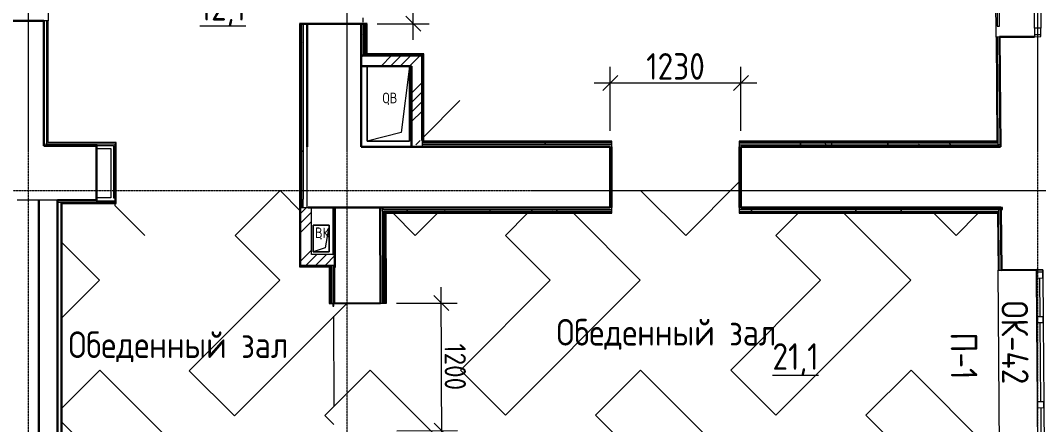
# Model space of a CAD drawing. Header units: millimetres. Extents: x -11345 to 411485, y -9810 to 73012.
# Drawn here: x 77826 to 87412, y 18041 to 21844 of the extents above; entities that cross this region are included whole.
import ezdxf

# ---------------------------------------------------------------- set-up
doc = ezdxf.new("R2010")
doc.units = ezdxf.units.MM
doc.linetypes.add('ADSK_Линия сетки', pattern=[25, 20, -2.5, 0, -2.5])
for name, color, linetype, lineweight in [('_ Окна', 7, 'Continuous', 9), ('Аннотация', 7, 'Continuous', 18), ('Марки окон', 7, 'Continuous', 20), ('Марки помещений', 7, 'Continuous', 20), ('Обобщенные модели', 7, 'Continuous', 18), ('Окна', 7, 'Continuous', 9), ('Оси', 253, 'Continuous', 9), ('Перекрытие', 7, 'Continuous', 9), ('Размеры', 7, 'Continuous', 5), ('Стены внутренние', 7, 'Continuous', 18), ('Стены наружные', 7, 'Continuous', 18), ('Стены несущие', 7, 'Continuous', 30), ('Стены отделка', 7, 'Continuous', 30), ('Стены штриховка', 7, 'Continuous', 9)]:
    doc.layers.add(name, color=color, linetype=linetype, lineweight=lineweight)
doc.layers.add('Линии', color=7, linetype='Continuous', lineweight=9, true_color=0x00a600)
doc.styles.add('GOST Common_2', font='GOST_Common.ttf', dxfattribs={"width": 0.9, "height": 250})
doc.styles.add('GOST Common_3', font='GOST_Common.ttf', dxfattribs={"width": 0.9, "height": 250})
doc.styles.add('GOST Common_5', font='GOST_Common.ttf', dxfattribs={"width": 0.9, "height": 100})
doc.styles.add('GOST Common_7', font='GOST_Common.ttf', dxfattribs={"width": 0.9, "height": 200})
doc.dimstyles.new('ADSK_Основной_2_5_мм', dxfattribs={"dimscale": 304.8, "dimtxt": 251.428749, "dimasz": 0.463911, "dimexe": 0.492126, "dimexo": 0.492126, "dimgap": 0.098425, "dimtad": 1, "dimrnd": 0.01, "dimdsep": 46, "dimtxsty": 'GOST Common_3', "dimblk1": 'OBLIQUE', "dimblk2": 'OBLIQUE', "dimsah": 1, "dimcen": 0.09, "dimdle": 0.492126, "dimazin": 2, "dimtfac": 1, "dimtdec": 4, "dimtix": 1, "dimtmove": 0, "dimatfit": 3, "dimfxl": 1, "dimtvp": 1, "dimtolj": 1, "dimtzin": 0, "dimlwd": 20, "dimlwe": 20, "dimarcsym": 2})
doc.dimstyles.new('ADSK_Основной_2_мм', dxfattribs={"dimscale": 304.8, "dimtxt": 201.142999, "dimasz": 0.463911, "dimexe": 0.492126, "dimexo": 0.492126, "dimgap": 0.098425, "dimtad": 1, "dimrnd": 0.01, "dimdsep": 46, "dimtxsty": 'GOST Common_7', "dimblk1": 'OBLIQUE', "dimblk2": 'OBLIQUE', "dimsah": 1, "dimcen": 0.09, "dimdle": 0.492126, "dimazin": 2, "dimtfac": 1, "dimtdec": 4, "dimtix": 1, "dimtmove": 0, "dimatfit": 3, "dimfxl": 1, "dimtvp": 1, "dimtolj": 1, "dimtzin": 0, "dimlwd": 20, "dimlwe": 20, "dimarcsym": 2})
pattern_1 = [(0, (32053.86, 0), (406.4, 101.6), [33.528, -271.272, 33.528, -271.272, -1625.6]), (0, (32053.86, 0), (406.4, 101.6), [-609.6, 33.528, -576.072, 33.528, -271.272, -711.2]), (0, (32053.86, 0), (406.4, 101.6), [-1524, 33.528, -169.672, 33.528, -474.472]), (120, (32206.26, 50.8), (-291.18818, 301.15272), [33.528, -271.272, 33.528, -271.272, -1625.6]), (120, (32206.26, 50.8), (-291.18818, 301.15272), [-609.6, 33.528, -576.072, 33.528, -271.272, -711.2]), (120, (32206.26, 50.8), (-291.18818, 301.15272), [-1524, 33.528, -169.672, 33.528, -474.472]), (240, (32257.06, 254), (-115.21182, -402.75272), [33.528, -271.272, 33.528, -271.272, -1625.6]), (240, (32257.06, 254), (-115.21182, -402.75272), [-609.6, 33.528, -576.072, 33.528, -271.272, -711.2]), (240, (32257.06, 254), (-115.21182, -402.75272), [-1524, 33.528, -169.672, 33.528, -474.472])]

# ---------------------------------------------------------------- blocks, each defined once
blk = doc.blocks.new('окно трехпол с фрамугой - 1700-2320_h___нов_ ок42 ЕIW30-6531922-План 1-го этажа')
at = {"layer": '_ Окна', "lineweight": 18}
for p, q in [((-870, 75), (-870, 135)), ((-870, 135), (-790, 135)), ((-790, 135), (-790, 75)), ((-430, 75), (-430, 135)), ((-430, 135), (-370, 135)), ((-370, 135), (-370, 75)), ((370, 75), (370, 135)), ((370, 135), (430, 135)), ((430, 135), (430, 75)), ((790, 135), (790, 75)), ((870, 135), (790, 135)), ((870, 75), (870, 135)), ((-790, 75), (-870, 75)), ((-370, 75), (-430, 75)), ((430, 75), (370, 75)), ((790, 75), (870, 75))]:
    blk.add_line(p, q, dxfattribs=at)
at = {"layer": '_ Окна'}
for p, q in [((-850, 75), (-850, 135)), ((-790, 105), (-430, 105)), ((-370, 105), (370, 105)), ((430, 105), (790, 105)), ((850, 75), (850, 135))]:
    blk.add_line(p, q, dxfattribs=at)
at = {"layer": 'Окна'}
for p, q in [((-870, 135), (-870, 75)), ((-790, 135), (-870, 135)), ((-790, 135), (-430, 135)), ((-370, 135), (-430, 135)), ((-370, 135), (370, 135)), ((430, 135), (370, 135)), ((430, 135), (790, 135)), ((870, 135), (790, 135)), ((870, 75), (870, 135)), ((-870, 75), (-790, 75)), ((-430, 75), (-790, 75)), ((-430, 75), (-370, 75)), ((370, 75), (-370, 75)), ((370, 75), (430, 75)), ((790, 75), (430, 75)), ((790, 75), (870, 75))]:
    blk.add_line(p, q, dxfattribs=at)
blk = doc.blocks.new('окно трехпол с фрамугой - 1700-2320_h___нов_ ок42 ЕIW30-V40-План 1-го этажа')
at = {"layer": '_ Окна', "lineweight": 18}
for p, q in [((-870, 75), (-870, 135)), ((-870, 135), (-790, 135)), ((-790, 135), (-790, 75)), ((-430, 75), (-430, 135)), ((-430, 135), (-370, 135)), ((-370, 135), (-370, 75)), ((370, 75), (370, 135)), ((370, 135), (430, 135)), ((430, 135), (430, 75)), ((790, 135), (790, 75)), ((870, 135), (790, 135)), ((870, 75), (870, 135)), ((-790, 75), (-870, 75)), ((-370, 75), (-430, 75)), ((430, 75), (370, 75)), ((790, 75), (870, 75))]:
    blk.add_line(p, q, dxfattribs=at)
at = {"layer": '_ Окна'}
for p, q in [((-850, 75), (-850, 135)), ((-790, 105), (-430, 105)), ((-370, 105), (370, 105)), ((430, 105), (790, 105)), ((850, 75), (850, 135))]:
    blk.add_line(p, q, dxfattribs=at)
at = {"layer": 'Окна'}
for p, q in [((-870, 135), (-870, 75)), ((-790, 135), (-870, 135)), ((-790, 135), (-430, 135)), ((-370, 135), (-430, 135)), ((-370, 135), (370, 135)), ((430, 135), (370, 135)), ((430, 135), (790, 135)), ((870, 135), (790, 135)), ((870, 75), (870, 135)), ((-870, 75), (-790, 75)), ((-430, 75), (-790, 75)), ((-430, 75), (-370, 75)), ((370, 75), (-370, 75)), ((370, 75), (430, 75)), ((790, 75), (430, 75)), ((790, 75), (870, 75))]:
    blk.add_line(p, q, dxfattribs=at)
blk = doc.blocks.new('GM_Отверстие прямоугольное _в плите_ - Отверстие-6220624-План 1-го этажа')
at = {"layer": 'Обобщенные модели'}
for p, q in [((-200, -350), (-200, 350)), ((-200, 350), (200, 350)), ((200, 350), (-200, 350)), ((-200, 350), (-200, -350)), ((-120, 270), (200, 350)), ((200, 350), (200, -350)), ((200, -350), (200, 350)), ((-200, -350), (-120, 270)), ((200, -350), (-200, -350)), ((-200, -350), (200, -350))]:
    blk.add_line(p, q, dxfattribs=at)
for start, end in [(360, 180), (180, 360), (60, 165), (300, 360), (195, 270)]:
    blk.add_arc((0, 0), 2.5, start, end, dxfattribs=at)
blk = doc.blocks.new('GM_Отверстие прямоугольное _в плите_ - Отверстие-V54-План 1-го этажа')
at = {"layer": 'Обобщенные модели'}
for p, q in [((-75, -125), (-75, 125)), ((-75, 125), (75, 125)), ((75, 125), (-75, 125)), ((-75, 125), (-75, -125)), ((-37.5, 87.5), (75, 125)), ((75, 125), (75, -125)), ((75, -125), (75, 125)), ((-75, -125), (-37.5, 87.5)), ((75, -125), (-75, -125)), ((-75, -125), (75, -125))]:
    blk.add_line(p, q, dxfattribs=at)
for start, end in [(360, 180), (180, 360), (60, 165), (300, 360), (195, 270)]:
    blk.add_arc((0, 0), 2.5, start, end, dxfattribs=at)
blk = doc.blocks.new('_Oblique')
at = {"color": 0, "linetype": 'ByBlock', "lineweight": -2}
blk.add_line((-0.5, -0.5), (0.5, 0.5), dxfattribs=at)
blk = doc.blocks.new('DIMBLOCK43-План 1-го этажа')
at = {"layer": 'Defpoints', "color": 0, "transparency": 16777216}
for p in [(81216.8, 19182.7), (81788.4, 19184.4), (81220.5, 17982.7)]:
    blk.add_point(p, dxfattribs=at)
at = {"layer": 'Размеры', "color": 0, "transparency": 16777216}
for p, q in [((81792.6, 17834.4), (81788, 19334.4)), ((81366.8, 19183.1), (81938.4, 19184.9)), ((81370.5, 17983.1), (81942.1, 17984.9))]:
    blk.add_line(p, q, dxfattribs=at)
at = {"layer": 'Размеры', "color": 0, "transparency": 16777216, "xscale": 141.4, "yscale": 141.4, "zscale": 141.4}
for p, rotation in [((81788.4, 19184.4), 90.17452279785152), ((81792.1, 17984.4), 270.1745227978515)]:
    blk.add_blockref('_Oblique', p, dxfattribs=dict(at, rotation=rotation))
at = {"layer": 'Размеры', "color": 0, "lineweight": 20, "transparency": 16777216, "insert": (81920.3, 18584.8), "char_height": 200, "width": 560.473, "attachment_point": 5, "rotation": 270.17452, "style": 'GOST Common_7'}
blk.add_mtext('\\A1;1200', dxfattribs=at)
blk = doc.blocks.new('DIMBLOCK44-План 1-го этажа')
at = {"layer": 'Defpoints', "color": 0, "transparency": 16777216}
for p in [(81034.7, 23042.5), (81525.2, 23042.5), (81034.7, 21812.5)]:
    blk.add_point(p, dxfattribs=at)
at = {"layer": 'Размеры', "color": 0, "transparency": 16777216}
for p, q in [((81525.2, 21662.5), (81525.2, 23192.5)), ((81184.7, 23042.5), (81675.2, 23042.5)), ((81184.7, 21812.5), (81675.2, 21812.5))]:
    blk.add_line(p, q, dxfattribs=at)
at = {"layer": 'Размеры', "color": 0, "transparency": 16777216, "xscale": 141.4, "yscale": 141.4, "zscale": 141.4}
for p, rotation in [((81525.2, 23042.5), 90), ((81525.2, 21812.5), 270)]:
    blk.add_blockref('_Oblique', p, dxfattribs=dict(at, rotation=rotation))
at = {"layer": 'Размеры', "color": 0, "lineweight": 20, "transparency": 16777216, "insert": (81395.2, 22427.5), "char_height": 200, "width": 560.473, "attachment_point": 5, "rotation": 90, "style": 'GOST Common_7'}
blk.add_mtext('\\A1;1230', dxfattribs=at)
blk = doc.blocks.new('DIMBLOCK112-План 1-го этажа')
at = {"layer": 'Defpoints', "color": 0, "transparency": 16777216}
for p in [(84608.9, 21256.4), (83378.9, 20654.1), (84608.9, 20654.1)]:
    blk.add_point(p, dxfattribs=at)
at = {"layer": 'Размеры', "color": 0, "transparency": 16777216}
for p, q in [((83378.9, 20804.1), (83378.9, 21406.4)), ((84608.9, 20804.1), (84608.9, 21406.4)), ((83228.9, 21256.4), (84758.9, 21256.4))]:
    blk.add_line(p, q, dxfattribs=at)
at = {"layer": 'Размеры', "color": 0, "transparency": 16777216, "xscale": 141.4, "yscale": 141.4, "zscale": 141.4, "rotation": 180}
blk.add_blockref('_Oblique', (83378.9, 21256.4), dxfattribs=at)
at = {"layer": 'Размеры', "color": 0, "transparency": 16777216, "xscale": 141.4, "yscale": 141.4, "zscale": 141.4}
blk.add_blockref('_Oblique', (84608.9, 21256.4), dxfattribs=at)
at = {"layer": 'Размеры', "color": 0, "lineweight": 20, "transparency": 16777216, "insert": (83993.9, 21411.4), "char_height": 250, "width": 700.591, "attachment_point": 5, "style": 'GOST Common_3'}
blk.add_mtext('\\A1;1230', dxfattribs=at)
blk = doc.blocks.new('оси')
at = {"layer": 'Оси', "linetype": 'ADSK_Линия сетки'}
for p, q in [((52350, -6855.047), (52350, 46377.998)), ((55350, -6855.047), (55350, 46377.998)), ((61850, -6855.047), (61850, 46377.998)), ((-5146.135, 22400), (62505.288, 22400))]:
    blk.add_line(p, q, dxfattribs=at)

msp = doc.modelspace()

# ---------------------------------------------------------------- hatches: boundary and pattern name
at = {"layer": 'Стены внутренние', "lineweight": 9}
h = msp.add_hatch(dxfattribs=at)
h.set_pattern_fill('FP_12', color=256, style=0, pattern_type=2)
h.set_pattern_definition([(0, (32037.04, 0), (406.4, 101.6), [33.528, -271.272, 33.528, -271.272, -1625.6]), (0, (32037.04, 0), (406.4, 101.6), [-609.6, 33.528, -576.072, 33.528, -271.272, -711.2]), (0, (32037.04, 0), (406.4, 101.6), [-1524, 33.528, -169.672, 33.528, -474.472]), (120, (32189.44, 50.8), (-291.18818, 301.15272), [33.528, -271.272, 33.528, -271.272, -1625.6]), (120, (32189.44, 50.8), (-291.18818, 301.15272), [-609.6, 33.528, -576.072, 33.528, -271.272, -711.2]), (120, (32189.44, 50.8), (-291.18818, 301.15272), [-1524, 33.528, -169.672, 33.528, -474.472]), (240, (32240.24, 254), (-115.21182, -402.75272), [33.528, -271.272, 33.528, -271.272, -1625.6]), (240, (32240.24, 254), (-115.21182, -402.75272), [-609.6, 33.528, -576.072, 33.528, -271.272, -711.2]), (240, (32240.24, 254), (-115.21182, -402.75272), [-1524, 33.528, -169.672, 33.528, -474.472])])
h.paths.add_polyline_path([(80487.92794, 20066.55772), (80487.92794, 21827.50503), (80472.92794, 21827.50503), (80472.92794, 20066.55772)])
h.paths.add_polyline_path([(80472.92794, 23027.50503), (80487.92794, 23027.50503), (80487.92794, 25630.00038), (80472.92794, 25630.00038), (80472.92794, 23042.50503)])
h = msp.add_hatch(dxfattribs=at)
h.set_pattern_fill('FP_12', color=256, style=0, pattern_type=2)
h.set_pattern_definition(pattern_1)
h.paths.add_polyline_path([(81069.74873, 21513.05111), (81069.74873, 21828.11856), (81054.74873, 21827.50503), (81054.74873, 21513.05111)])
h = msp.add_hatch(dxfattribs=at)
h.set_pattern_fill('FP_12', color=256, style=0, pattern_type=2)
h.set_pattern_definition(pattern_1)
h.paths.add_polyline_path([(87031.998, 20674.05772), (87032.11852, 20674.15664), (87031.998, 20689.05772), (84593.86393, 20689.05772), (84593.86393, 20674.05772), (87023.91854, 20674.05772)])
h.paths.add_polyline_path([(82318.26675, 20674.05772), (83393.86393, 20674.12358), (83393.86393, 20689.05772), (81608.35974, 20689.05772), (81608.35974, 20674.05772), (81968.46449, 20674.05772)])
h = msp.add_hatch(dxfattribs=at)
h.set_pattern_fill('FP_12', color=256, style=0, pattern_type=2)
h.set_pattern_definition(pattern_1)
h.paths.add_polyline_path([(86983.67661, 20049.05772), (87037.17414, 20049.05772), (87037.05512, 20063.77323), (87006.48281, 20064.05772), (84593.86393, 20064.05772), (84593.86393, 20049.05772), (86864.45656, 20049.05772)])
h.paths.add_polyline_path([(82144.49622, 20049.05772), (83393.86393, 20049.05772), (83393.86393, 20064.05772), (81234.13924, 20064.05772), (81234.24585, 20049.05772), (81979.20403, 20049.05772)])
h = msp.add_hatch(dxfattribs=at)
h.set_pattern_fill('FP_12', color=256, style=0, pattern_type=2)
h.set_pattern_definition(pattern_1)
h.paths.add_polyline_path([(81260.17822, 16440), (81255.47887, 17982.78963), (81240.47913, 17982.68302), (81245.17815, 16440)])
h.paths.add_polyline_path([(81236.82375, 19182.73837), (81251.82368, 19182.78406), (81249.185, 20049.05772), (81234.18493, 20049.05772), (81236.82375, 19182.78406)])
h = msp.add_hatch(dxfattribs=at)
h.set_pattern_fill('FP_12', color=256, style=0, pattern_type=2)
h.set_pattern_definition(pattern_1)
h.paths.add_polyline_path([(80751.93237, 17136.92145), (80766.93237, 17136.92145), (80766.93237, 17981.33721), (80751.93237, 17981.33721), (80751.93237, 17171.24689)])
h.paths.add_polyline_path([(80751.93237, 19181.33721), (80766.93237, 19181.70895), (80766.93237, 19554.15045), (80751.93237, 19554.15045), (80751.93237, 19181.70895)])
at = {"layer": 'Стены штриховка'}
h = msp.add_hatch(dxfattribs=at)
h.set_pattern_fill('ANSI34', color=256, scale=20)
h.paths.add_polyline_path([(81608.35974, 21513.05111), (81034.74873, 21513.05111), (81034.74873, 21413.05111), (81508.35974, 21413.05111), (81508.35974, 20654.05772), (81529.7596, 20654.05772), (81608.35974, 20732.65787)])
h = msp.add_hatch(dxfattribs=at)
h.set_pattern_fill('ANSI34', color=256, scale=20)
h.paths.add_polyline_path([(80567.92794, 20084.05772), (80467.92794, 20084.05772), (80467.92794, 19542.15045), (80786.93237, 19542.15045), (80786.93237, 19642.15045), (80766.93237, 19642.15045), (80567.92794, 19642.15045)])

# ---------------------------------------------------------------- linework, layer by layer
at = {"layer": 'Линии', "color": 1, "lineweight": 30, "true_color": 0xff0000}
msp.add_line((77998.86393, 12650.65647), (77998.86393, 20153.9247), dxfattribs=at)
at = {"layer": 'Перекрытие', "color": 7, "true_color": 0xffffff}
for p, q in [((81054.74873, 21828.11856), (81054.74873, 21869.03206)), ((81964.92896, 21089.22709), (81623.35974, 20747.65787)), ((81588.75299, 20713.05111), (81549.7596, 20674.05772)), ((84593.86393, 20324.0495), (84593.86393, 20653.78203)), ((84089.78484, 19819.97041), (84593.86393, 20324.0495)), ((80271.40822, 20244.23448), (79847.14415, 19819.97041)), ((80464.92794, 20050.71476), (80271.40822, 20244.23448)), ((83665.52077, 20244.23448), (84089.78484, 19819.97041)), ((78716.36393, 20121.9247), (78716.36393, 20102.2225)), ((78716.36393, 20102.2225), (78998.61601, 19819.97041)), ((81335.11311, 20029.05772), (81544.20043, 19819.97041)), ((81544.20043, 19819.97041), (81753.28774, 20029.05772)), ((82601.81587, 20029.05772), (82392.72856, 19819.97041)), ((83661.98524, 19399.24188), (83032.16939, 20029.05772)), ((85147.40029, 20029.05772), (84938.31298, 19819.97041)), ((86207.56965, 19399.24188), (85577.7538, 20029.05772)), ((86426.28194, 20029.05772), (86635.36925, 19819.97041)), ((86635.36925, 19819.97041), (86844.45656, 20029.05772)), ((78570.81641, 19399.24188), (78219.05273, 19751.00556)), ((79847.14415, 19819.97041), (80267.87269, 19399.24188)), ((82392.72856, 19819.97041), (82813.4571, 19399.24188)), ((84938.31298, 19819.97041), (85359.04151, 19399.24188)), ((78219.05273, 19047.4782), (78570.81641, 19399.24188)), ((80267.87269, 19399.24188), (79415.27824, 18546.64744)), ((82813.4571, 19399.24188), (81968.46449, 18554.24928)), ((82392.72856, 18129.98521), (83661.98524, 19399.24188)), ((85359.04151, 19399.24188), (84514.04891, 18554.24928)), ((84938.31298, 18129.98521), (86207.56965, 19399.24188)), ((79841.77974, 18124.6208), (80898.8679, 19181.70895)), ((80766.93237, 19181.30708), (80731.93237, 19181.20047)), ((78574.35194, 18554.24928), (78219.05273, 18198.95007)), ((79416.69017, 17711.91105), (78574.35194, 18554.24928)), ((79415.27824, 18546.64744), (79841.77974, 18124.6208)), ((81119.93636, 18554.24928), (80693.2496, 18127.56252)), ((81964.92896, 17709.25667), (81119.93636, 18554.24928)), ((81968.46449, 18554.24928), (82392.72856, 18129.98521)), ((83665.52077, 18554.24928), (83241.2567, 18129.98521)), ((84510.51337, 17709.25667), (83665.52077, 18554.24928)), ((84514.04891, 18554.24928), (84938.31298, 18129.98521)), ((86211.10518, 18554.24928), (85786.84111, 18129.98521)), ((86996.2432, 17769.11126), (86211.10518, 18554.24928)), ((80693.2496, 18127.56252), (80777.31995, 18041.01973)), ((83241.2567, 18129.98521), (83661.98524, 17709.25667)), ((85786.84111, 18129.98521), (86207.56965, 17709.25667)), ((78219.05273, 18061.02035), (78570.81641, 17709.25667))]:
    msp.add_line(p, q, dxfattribs=at)
at = {"layer": 'Перекрытие'}
for p, q in [((78544.07346, 20683.9247), (78544.07346, 20680)), ((83393.86393, 20654.05772), (83393.86393, 20084.05772)), ((84593.86393, 20084.05772), (84593.86393, 20654.05772)), ((80452.92794, 20084.05772), (80534.59994, 20084.05772)), ((80780.33243, 18214.64535), (80777.25311, 19060.09416))]:
    msp.add_line(p, q, dxfattribs=at)
at = {"layer": 'Стены внутренние', "color": 8, "true_color": 0x7f7f7f}
msp.add_line((78177.05273, 20153.9247), (77797.05273, 20153.9247), dxfattribs=at)
at = {"layer": 'Стены наружные'}
for p, q in [((78087.7179, 23630.85078), (78087.7179, 21840.85078)), ((87011.91893, 21687.94055), (86997.94619, 23415.59014)), ((87043.61331, 17769.11126), (87029.65977, 19494.38662))]:
    msp.add_line(p, q, dxfattribs=at)
at = {"layer": 'Стены несущие'}
for p, q in [((78045.7179, 21840.85078), (77665.7179, 21840.85078)), ((78045.7179, 20663.86253), (78045.7179, 21840.85078)), ((78045.7179, 21840.85078), (78045.7179, 20663.86253)), ((81089.74873, 21812.50503), (80452.92794, 21812.50503)), ((80524.74873, 21812.50503), (80524.74873, 20654.05772)), ((81034.74873, 20654.05772), (81034.74873, 21812.50503)), ((87373.18771, 21690.86239), (87043.91788, 21688.19935)), ((87043.91788, 21688.19935), (87043.91788, 21688.19935)), ((87052.27617, 20654.74513), (87043.91788, 21688.19935)), ((81608.35974, 21513.05111), (81034.74873, 21513.05111)), ((81608.35974, 20713.05111), (81608.35974, 21513.05111)), ((81034.74873, 21413.05111), (81508.35974, 21413.05111)), ((81508.35974, 21413.05111), (81508.35974, 20654.05772)), ((78045.7179, 20663.9247), (78544.07346, 20663.9247)), ((78544.07346, 20153.9247), (78544.07346, 20663.9247)), ((83378.86393, 20654.05772), (81034.74873, 20654.05772)), ((83378.86393, 20084.05772), (83378.86393, 20654.05772)), ((87051.5623, 20654.05772), (84608.86393, 20654.05772)), ((84608.86393, 20654.05772), (84608.86393, 20084.05772)), ((87052.27617, 20654.74513), (87051.55679, 20654.73931)), ((87051.55679, 20654.73931), (87051.5623, 20654.05772)), ((78177.05273, 20153.9247), (78544.07346, 20153.9247)), ((78177.05273, 12699.67144), (78177.05273, 20153.9247)), ((80534.59994, 20084.05772), (83378.86393, 20084.05772)), ((80786.93237, 19642.15045), (80786.93237, 20081.63066)), ((80786.93237, 20081.63066), (80786.93237, 19520.24884)), ((81216.82384, 19182.67745), (81214.08166, 20082.93176)), ((84608.86393, 20084.05772), (87056.1723, 20084.05772)), ((87056.1723, 20084.05772), (87056.33509, 20063.92916)), ((87056.33509, 20063.92916), (87057.05447, 20063.93498)), ((87057.05447, 20063.93498), (87061.65872, 19494.64542)), ((80775.79366, 19520.21491), (80776.82588, 19181.33721)), ((87061.65872, 19494.64542), (87390.92855, 19497.30846)), ((80776.82588, 19181.33721), (81216.82384, 19182.67745))]:
    msp.add_line(p, q, dxfattribs=at)
at = {"layer": 'Стены отделка', "lineweight": 9}
for p, q in [((87001.77491, 24425.9713), (87023.10042, 21789.19284)), ((87043.09977, 21789.35459), (87029.0276, 23529.29769)), ((78087.7179, 21840.85078), (78045.7179, 21840.85078)), ((78087.7179, 20695.9247), (78087.7179, 21840.85078)), ((80452.92794, 21812.50503), (80452.92794, 20084.05772)), ((80524.74873, 20084.05772), (80524.74873, 21807.72768)), ((81054.74873, 21806.7236), (81054.74873, 21513.05111)), ((81089.74873, 21528.05111), (81089.74873, 21812.50503)), ((87023.10042, 21789.19284), (87043.09977, 21789.35459)), ((87043.91788, 21688.19935), (87011.91893, 21687.94055)), ((87011.91893, 21687.94055), (87019.83585, 20709.05772)), ((81623.35974, 21528.05111), (81089.74873, 21528.05111)), ((81623.35974, 20709.05772), (81623.35974, 21528.05111)), ((81608.35974, 20713.05111), (81608.35974, 20654.05772)), ((83393.86393, 20709.05772), (81623.35974, 20709.05772)), ((83393.86393, 20654.05772), (83393.86393, 20709.05772)), ((84593.86393, 20709.05772), (84593.86393, 20654.05772)), ((87019.83585, 20709.05772), (84593.86393, 20709.05772)), ((78045.7179, 20663.86253), (78075.7179, 20663.86253)), ((78065.7179, 20683.9247), (78065.7179, 20663.9247)), ((78065.7179, 20683.9247), (78716.36393, 20683.9247)), ((78075.7179, 20663.86253), (78075.7179, 20683.9247)), ((78726.36393, 20695.9247), (78087.7179, 20695.9247)), ((78535.86561, 20663.9247), (78535.86561, 20683.9247)), ((78716.36393, 20680), (78544.07346, 20680)), ((78544.07346, 20680), (78544.07346, 20663.9247)), ((78544.07346, 20640), (78676.36393, 20640)), ((78676.36393, 20640), (78676.36393, 20173.9247)), ((78716.36393, 20683.9247), (78716.36393, 20133.9247)), ((78728.36393, 20123.9247), (78728.36393, 20693.9247)), ((83378.86393, 20654.05772), (83393.86393, 20654.05772)), ((84593.86393, 20654.05772), (87053.86393, 20654.05772)), ((87053.86393, 20674.05772), (87032.11932, 20674.05772)), ((87032.11932, 20674.05772), (87032.27682, 20654.58338)), ((87032.27682, 20654.58338), (87051.55679, 20654.73931)), ((87053.86393, 20654.05772), (87053.86393, 20674.05772)), ((78177.05273, 20133.9247), (78716.36393, 20133.9247)), ((78207.05273, 20133.9247), (78207.05273, 16901.17145)), ((78676.36393, 20173.9247), (78544.07346, 20173.9247)), ((78544.07346, 20153.9247), (78544.07346, 20133.9247)), ((80487.92794, 20084.05772), (80487.92794, 20163.14648)), ((78219.05273, 20121.9247), (78726.36393, 20121.9247)), ((78219.05273, 16901.17145), (78219.05273, 20121.9247)), ((80452.92794, 20084.05772), (80452.92794, 19527.15045)), ((80467.92794, 19542.15045), (80467.92794, 20084.05772)), ((80567.92794, 19642.15045), (80567.92794, 20084.05772)), ((80766.93237, 20084.05772), (80766.93237, 19642.15045)), ((80786.93237, 20081.63066), (80786.93237, 20084.05772)), ((81234.07815, 20084.1134), (81214.07825, 20084.05248)), ((81214.07825, 20084.05248), (81216.82384, 19182.67745)), ((81234.18493, 20049.05772), (81234.07815, 20084.1134)), ((81237.52271, 20064.05772), (81234.13924, 20064.05772)), ((83393.86393, 20084.05772), (81237.52271, 20084.05772)), ((81237.52271, 20084.05772), (81237.52271, 20064.05772)), ((83393.86393, 20029.05772), (83393.86393, 20084.05772)), ((87071.89303, 20084.05772), (84593.86393, 20084.05772)), ((84593.86393, 20084.05772), (84593.86393, 20029.05772)), ((87037.05282, 20064.05772), (87071.89303, 20064.05772)), ((87037.05512, 20063.77323), (87037.05282, 20064.05772)), ((87056.33509, 20063.92916), (87037.05512, 20063.77323)), ((87071.89303, 20064.05772), (87071.89303, 20084.05772)), ((81269.24602, 20029.05772), (83393.86393, 20029.05772)), ((81271.82359, 19182.84498), (81269.24602, 20029.05772)), ((84593.86393, 20029.05772), (87025.3355, 20029.05772)), ((87025.3355, 20029.05772), (87029.65977, 19494.38662)), ((80766.93237, 19642.15045), (80567.92794, 19642.15045)), ((80452.92794, 19527.15045), (80731.93237, 19527.15045)), ((80467.92794, 19542.15045), (80786.93237, 19542.15045)), ((80731.93237, 19542.15045), (80731.93237, 19181.33721)), ((80786.93237, 19181.368), (80786.93237, 19520.24884)), ((81235.79152, 19521.61607), (81236.82375, 19182.73837)), ((87029.65977, 19494.38662), (87061.65872, 19494.64542)), ((80731.93237, 19181.33721), (80766.93237, 19181.33721)), ((80766.93237, 19181.33721), (80766.93237, 19154.98171)), ((80776.90616, 19154.98171), (80776.82588, 19181.33721)), ((80776.82588, 19181.33721), (80776.82588, 19181.33721)), ((81216.82384, 19182.67745), (81271.82359, 19182.84498)), ((80766.93237, 19154.98171), (80776.90616, 19154.98171))]:
    msp.add_line(p, q, dxfattribs=at)
at = {"layer": 'Стены штриховка'}
for p, q in [((78075.7179, 20683.9247), (78075.7179, 21840.85078)), ((78085.7179, 20693.9247), (78085.7179, 21840.85078)), ((80463.92794, 21812.50503), (80463.92794, 20084.05772)), ((80472.92794, 21812.50503), (80472.92794, 20084.05772)), ((80487.92794, 21807.72768), (80487.92794, 20163.14648)), ((81054.74873, 21806.7236), (81054.74873, 21812.50503)), ((81069.74873, 21513.05111), (81069.74873, 21812.50503)), ((81078.74873, 21519.05111), (81078.74873, 21812.50503)), ((87013.91886, 21687.95672), (87021.83592, 20709.05772)), ((87032.11932, 20674.05772), (87023.91854, 21688.0376)), ((81614.35974, 21519.05111), (81078.74873, 21519.05111)), ((81614.35974, 20698.05772), (81614.35974, 21519.05111)), ((81614.35974, 20709.05772), (81623.35974, 20709.05772)), ((87031.83625, 20709.05772), (87019.83585, 20709.05772)), ((78728.36393, 20693.9247), (78085.7179, 20693.9247)), ((78544.07346, 20667), (78703.36393, 20667)), ((78703.36393, 20667), (78703.36393, 20173.9247)), ((78726.36393, 20121.9247), (78726.36393, 20695.9247)), ((78728.36393, 20695.9247), (78726.36393, 20695.9247)), ((78728.36393, 20693.9247), (78728.36393, 20695.9247)), ((83393.86393, 20689.05772), (81608.35974, 20689.05772)), ((83393.86393, 20674.05772), (81608.35974, 20674.05772)), ((83393.86393, 20698.05772), (81614.35974, 20698.05772)), ((87031.92521, 20698.05772), (84593.86393, 20698.05772)), ((87031.998, 20689.05772), (84593.86393, 20689.05772)), ((84593.86393, 20674.05772), (87032.11932, 20674.05772)), ((78544.07346, 20146.9247), (78716.36393, 20146.9247)), ((78703.36393, 20173.9247), (78716.36393, 20173.9247)), ((78217.05273, 20123.9247), (78728.36393, 20123.9247)), ((78217.05273, 16901.17145), (78217.05273, 20123.9247)), ((78726.36393, 20121.9247), (78728.36393, 20121.9247)), ((78728.36393, 20121.9247), (78728.36393, 20123.9247)), ((80461.92794, 19536.15045), (80461.92794, 20084.05772)), ((81234.18493, 20049.05772), (81235.79152, 19521.61607)), ((81237.52271, 20064.05772), (83393.86393, 20064.05772)), ((81249.185, 20049.05772), (83393.86393, 20049.05772)), ((81251.82368, 19182.78406), (81249.185, 20049.05772)), ((81258.21246, 20040.05772), (83393.86393, 20040.05772)), ((81260.82364, 19182.81147), (81258.21246, 20040.05772)), ((87037.05282, 20064.05772), (84593.86393, 20064.05772)), ((84593.86393, 20049.05772), (87037.17414, 20049.05772)), ((84593.86393, 20040.05772), (87037.24693, 20040.05772)), ((87041.65938, 19494.48367), (87037.05512, 20063.77323)), ((87025.3355, 20029.05772), (87037.33589, 20029.05772)), ((87027.33557, 20029.05772), (87031.6597, 19494.40279)), ((80766.93237, 19642.15045), (80786.93237, 19642.15045)), ((80731.93237, 19536.15045), (80461.92794, 19536.15045)), ((80742.93237, 19542.15045), (80742.93237, 19181.33721)), ((80751.93237, 19542.15045), (80751.93237, 19181.33721)), ((80766.93237, 19542.15045), (80766.93237, 19181.33721))]:
    msp.add_line(p, q, dxfattribs=at)

# ---------------------------------------------------------------- block references
msp.add_blockref('оси', (25553.42928, -2155))
at = {"layer": 'Обобщенные модели', "rotation": 180}
for name, p in [('GM_Отверстие прямоугольное _в плите_ - Отверстие-6220624-План 1-го этажа', (81289.74873, 21058.9247)), ('GM_Отверстие прямоугольное _в плите_ - Отверстие-V54-План 1-го этажа', (80656.93237, 19791.92145))]:
    msp.add_blockref(name, p, dxfattribs=at)
at = {"layer": 'Окна', "rotation": 270.4633818725635}
for name, p in [('окно трехпол с фрамугой - 1700-2320_h___нов_ ок42 ЕIW30-6531922-План 1-го этажа', (87291.15408, 22560.22738)), ('окно трехпол с фрамугой - 1700-2320_h___нов_ ок42 ЕIW30-V40-План 1-го этажа', (87322.96709, 18626.73035))]:
    msp.add_blockref(name, p, dxfattribs=at)

# ---------------------------------------------------------------- texts
at = {"layer": 'Аннотация', "color": 251, "lineweight": 9, "true_color": 0x4b4b4b, "char_height": 100, "width": 156.348, "attachment_point": 1, "line_spacing_factor": 1.022766, "style": 'GOST Common_5'}
for s, insert in [('\\pxt3.6,7.2,10.8,14.4,18,21.6,25.2,28.8,32.4,36,39.6,43.2,46.8,50.4,54,57.6,61.2,64.8,68.4,72,75.6,79.2,82.8,86.4,90,93.6,97.2,100.8,104.4,108,111.6,115.2;{ОВ}', (81235.2482, 21164.18296)), ('\\pxt3.6,7.2,10.8,14.4,18,21.6,25.2,28.8,32.4,36,39.6,43.2,46.8,50.4,54,57.6,61.2,64.8,68.4,72,75.6,79.2,82.8,86.4,90,93.6,97.2,100.8,104.4,108,111.6,115.2;{ВК}', (80598.76567, 19896.00607))]:
    msp.add_mtext(s, dxfattribs=dict(at, insert=insert))
at = {"layer": 'Марки окон', "lineweight": 9, "char_height": 250, "attachment_point": 5, "rotation": 270.463381873, "line_spacing_factor": 1.022766, "style": 'GOST Common_2'}
for s, insert, width in [('\\pxqc,t1.8,3.6,5.4,7.2,9,10.8,12.6,14.4,16.2,18,19.8,21.6,23.4,25.2,27,28.8,30.6,32.4,34.2,36,37.8,39.6,41.4,43.2,45,46.8,48.6,50.4,52.2,54,55.8,57.6;{ОК-42}', (87189.50615, 18813.9158), 863.1), ('\\pxqc,t1.8,3.6,5.4,7.2,9,10.8,12.6,14.4,16.2,18,19.8,21.6,23.4,25.2,27,28.8,30.6,32.4,34.2,36,37.8,39.6,41.4,43.2,45,46.8,48.6,50.4,52.2,54,55.8,57.6;{П-1}', (86708.9481, 18687.62518), 458.1)]:
    msp.add_mtext(s, dxfattribs=dict(at, insert=insert, width=width))
at = {"layer": 'Марки помещений', "lineweight": 9, "char_height": 250, "attachment_point": 5, "line_spacing_factor": 1.022766, "style": 'GOST Common_2'}
for s, insert, width in [('\\pxqc,t1.8,3.6,5.4,7.2,9,10.8,12.6,14.4,16.2,18,19.8,21.6,23.4,25.2,27,28.8,30.6,32.4,34.2,36,37.8,39.6,41.4,43.2,45,46.8,48.6,50.4,52.2,54,55.8,57.6;{\\L12,1}', (79731.56071, 21938.27669), 470.7), ('\\pxqc,t1.8,3.6,5.4,7.2,9,10.8,12.6,14.4,16.2,18,19.8,21.6,23.4,25.2,27,28.8,30.6,32.4,34.2,36,37.8,39.6,41.4,43.2,45,46.8,48.6,50.4,52.2,54,55.8,57.6;{Обеденный зал}', (83907.73231, 18889.96982), 2053.8), ('\\pxqc,t1.8,3.6,5.4,7.2,9,10.8,12.6,14.4,16.2,18,19.8,21.6,23.4,25.2,27,28.8,30.6,32.4,34.2,36,37.8,39.6,41.4,43.2,45,46.8,48.6,50.4,52.2,54,55.8,57.6;{Обеденный зал}', (79313.3892, 18772.97095), 2053.8), ('\\pxqc,t1.8,3.6,5.4,7.2,9,10.8,12.6,14.4,16.2,18,19.8,21.6,23.4,25.2,27,28.8,30.6,32.4,34.2,36,37.8,39.6,41.4,43.2,45,46.8,48.6,50.4,52.2,54,55.8,57.6;{\\L21,1}', (85123.73908, 18652.45434), 470.7)]:
    msp.add_mtext(s, dxfattribs=dict(at, insert=insert, width=width))

# ---------------------------------------------------------------- dimensions: what is measured, and where the dimension line sits
at = {"layer": 'Размеры', "lineweight": 20}
for base, p1, p2, angle, override, picture, middle in [((81525.22938, 23042.50503), (81034.74873, 21812.50503), (81034.74873, 23042.50503), 90, {"dimpost": '<>', "dimfxl": 1230, "dimlwd": 65535, "dimlwe": 65535}, 'DIMBLOCK44-План 1-го этажа', (81395.22938, 22427.50503)), ((81788.44914, 19184.41862), (81220.47903, 17982.68302), (81216.82384, 19182.67745), 270.174522798, {"dimpost": '<>', "dimfxl": 1200, "dimlwd": 65535, "dimlwe": 65535}, 'DIMBLOCK43-План 1-го этажа', (81920.27613, 18584.81739))]:
    dim = msp.add_linear_dim(base=base, p1=p1, p2=p2, angle=angle, dimstyle='ADSK_Основной_2_мм', override=override, dxfattribs=at)
    dim.commit()
    dim.dimension.update_dxf_attribs({"geometry": picture, "text_midpoint": middle})
dim = msp.add_linear_dim(base=(84608.86393, 21256.42777), p1=(83378.86393, 20654.05772), p2=(84608.86393, 20654.05772), dimstyle='ADSK_Основной_2_5_мм', override={"dimpost": '<>', "dimfxl": 1230, "dimlwd": 65535, "dimlwe": 65535}, dxfattribs=at)
dim.commit()
dim.dimension.update_dxf_attribs({"geometry": 'DIMBLOCK112-План 1-го этажа', "text_midpoint": (83993.86393, 21411.42777)})

doc.saveas('drawing.dxf')
